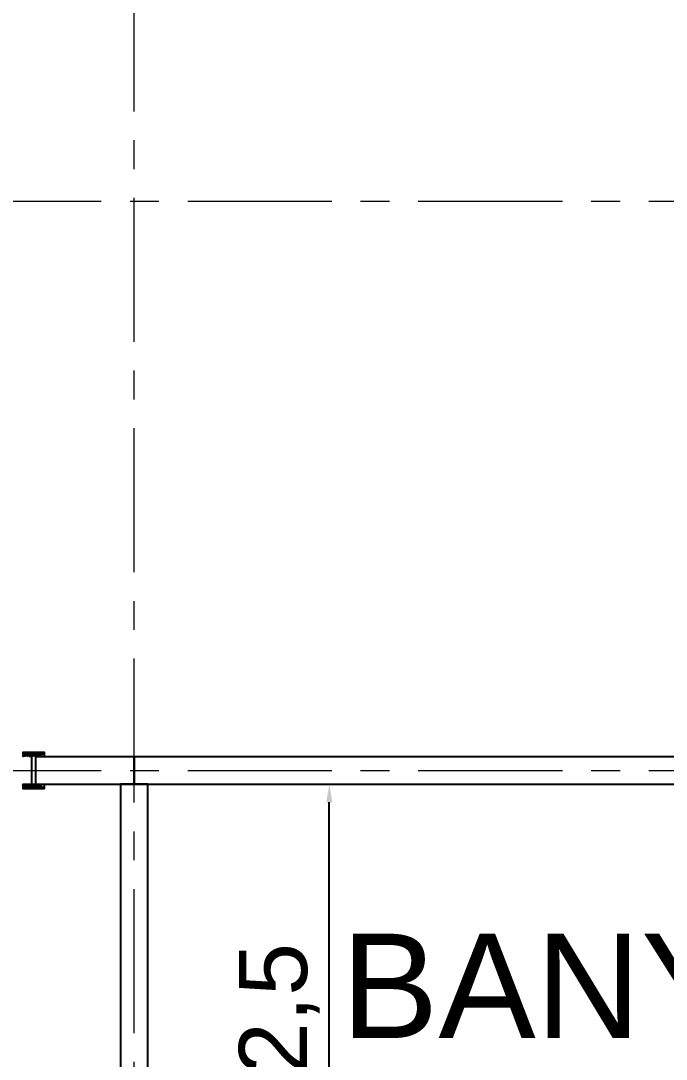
# Model space of a CAD drawing. Header units: centimetres. Extents: x -136 to 1955, y -1012 to 1233.
# Drawn here: x 487 to 629.2, y 568.8 to 797.8 of the extents above; entities that cross this region are included whole.
import ezdxf
from ezdxf.enums import TextEntityAlignment as Align

# ---------------------------------------------------------------- set-up
doc = ezdxf.new("R2010")
doc.units = ezdxf.units.CM
doc.linetypes.add('CENTER', pattern=[50.8, 31.75, -6.35, 6.35, -6.35])
doc.layers.add('AKS', color=4, linetype='CENTER', lineweight=13)
for name, color, linetype in [('IC_DUVAR_60', 30, 'Continuous'), ('IC_KAPILAR', 7, 'Continuous'), ('ODA_ADLARI', 7, 'Continuous'), ('OZEL_PANEL_OLCU_CM', 3, 'Continuous')]:
    doc.layers.add(name, color=color, linetype=linetype)
doc.styles.get("Standard").update_dxf_attribs({"font": 'Arial.ttf'})
doc.dimstyles.new('ISO-25', dxfattribs={"dimtxt": 2.5, "dimasz": 2.5, "dimexe": 1.25, "dimexo": 0.625, "dimtad": 1, "dimtxsty": 'Standard', "dimcen": 2.5, "dimadec": 0, "dimazin": 0, "dimtfac": 1, "dimtmove": 0, "dimatfit": 3, "dimfxl": 1, "dimarcsym": 0})

# ---------------------------------------------------------------- blocks, each defined once
blk = doc.blocks.new('IC_H_1255_60')
blk.add_lwpolyline([(0, 0), (125.5, 0), (125.5, 6), (0, 6)], close=True)
blk = doc.blocks.new('kaynak-ic-kapi')
at = {"color": 133, "linetype": 'Continuous', "lineweight": 25, "true_color": 0x6ec1dd}
for p, q in [((54247.47, 7919.88), (54248.32, 7919.88)), ((54248.32, 7919.59), (54247.47, 7919.59)), ((54248.6, 7919.88), (54248.04, 7919.03)), ((54248.32, 7919.31), (54248.04, 7919.59)), ((54248.32, 7919.88), (54248.32, 7919.59)), ((54248.32, 7919.31), (54248.6, 7919.31)), ((54248.32, 7919.03), (54248.6, 7919.31)), ((54249.16, 7919.03), (54248.6, 7919.88)), ((54248.6, 7919.88), (54248.6, 7919.59)), ((54248.6, 7919.88), (54248.88, 7919.88)), ((54248.6, 7919.59), (54248.88, 7919.03)), ((54249.16, 7919.88), (54248.88, 7919.59)), ((54248.88, 7919.88), (54249.45, 7919.03)), ((54249.73, 7919.59), (54248.88, 7919.59)), ((54249.16, 7919.03), (54248.88, 7919.03)), ((54249.16, 7919.88), (54249.16, 7919.88)), ((54249.16, 7919.03), (54249.73, 7919.59)), ((54249.16, 7919.03), (54249.45, 7919.03)), ((54250.01, 7919.88), (54249.45, 7919.03)), ((54250.01, 7919.88), (54249.73, 7919.59)), ((54249.73, 7919.31), (54249.73, 7919.59)), ((54249.73, 7919.31), (54250.01, 7919.31)), ((54249.73, 7919.03), (54250.01, 7919.31)), ((54250.57, 7919.03), (54250.01, 7919.88)), ((54250.01, 7919.88), (54250.01, 7919.88)), ((54250.01, 7919.88), (54250.01, 7919.59)), ((54250.01, 7919.88), (54250.29, 7919.88)), ((54250.01, 7919.59), (54250.29, 7919.03)), ((54250.29, 7919.88), (54250.86, 7919.03)), ((54250.29, 7912.83), (54250.29, 7919.03)), ((54250.57, 7919.88), (54250.57, 7919.88)), ((54250.57, 7919.88), (54250.57, 7919.59)), ((54251.42, 7919.59), (54250.57, 7919.59)), ((54250.57, 7919.03), (54250.57, 7919.03)), ((54250.57, 7919.03), (54250.86, 7919.03)), ((54250.86, 7919.03), (54251.14, 7919.59)), ((54251.7, 7919.88), (54251.14, 7919.03)), ((54251.42, 7919.31), (54251.14, 7919.59)), ((54251.42, 7919.88), (54251.42, 7919.88)), ((54251.42, 7919.88), (54251.42, 7919.59)), ((54251.7, 7919.88), (54251.42, 7919.59)), ((54251.42, 7919.59), (54251.98, 7919.03)), ((54251.42, 7919.31), (54251.7, 7919.31)), ((54251.42, 7919.03), (54251.7, 7919.31)), ((54252.27, 7919.03), (54251.7, 7919.88)), ((54251.7, 7919.88), (54252.27, 7919.88)), ((54251.7, 7919.88), (54251.98, 7919.88)), ((54251.98, 7919.88), (54251.98, 7919.88)), ((54251.98, 7919.88), (54251.98, 7919.59)), ((54251.98, 7919.88), (54252.27, 7919.03)), ((54252.27, 7919.59), (54251.98, 7919.59)), ((54251.98, 7919.03), (54251.98, 7919.03)), ((54251.98, 7919.03), (54252.27, 7919.03)), ((54252.27, 7919.03), (54252.27, 7919.03)), ((54248.32, 7912.26), (54247.47, 7912.26)), ((54247.47, 7911.98), (54248.32, 7911.98)), ((54248.6, 7911.98), (54248.04, 7912.83)), ((54248.32, 7912.26), (54248.04, 7912.26)), ((54248.32, 7912.83), (54248.6, 7912.26)), ((54248.32, 7912.26), (54248.32, 7911.98)), ((54248.32, 7912.26), (54248.6, 7912.26)), ((54249.16, 7912.83), (54248.6, 7911.98)), ((54248.6, 7912.26), (54248.88, 7912.83)), ((54249.16, 7912.83), (54248.88, 7912.83)), ((54248.88, 7911.98), (54249.45, 7912.83)), ((54249.16, 7911.98), (54248.88, 7912.26)), ((54249.73, 7912.26), (54248.88, 7912.26)), ((54249.16, 7912.83), (54249.45, 7912.83)), ((54249.16, 7912.83), (54249.73, 7912.26)), ((54249.16, 7911.98), (54249.16, 7911.98)), ((54250.01, 7911.98), (54249.45, 7912.83)), ((54249.73, 7912.83), (54250.01, 7912.26)), ((54250.01, 7911.98), (54249.73, 7912.26)), ((54249.73, 7912.26), (54249.73, 7912.26)), ((54249.73, 7912.26), (54250.01, 7912.26)), ((54250.57, 7912.83), (54250.01, 7911.98)), ((54250.01, 7912.26), (54250.29, 7912.83)), ((54250.01, 7911.98), (54250.01, 7912.26)), ((54250.01, 7911.98), (54250.01, 7911.98)), ((54250.01, 7911.98), (54250.29, 7911.98)), ((54250.29, 7911.98), (54250.86, 7912.83)), ((54250.57, 7912.83), (54250.57, 7912.83)), ((54250.57, 7912.83), (54250.86, 7912.83)), ((54250.57, 7911.98), (54250.57, 7912.26)), ((54251.42, 7912.26), (54250.57, 7912.26)), ((54250.57, 7911.98), (54250.57, 7911.98)), ((54250.86, 7912.83), (54251.14, 7912.26)), ((54251.7, 7911.98), (54251.14, 7912.83)), ((54251.42, 7912.26), (54251.14, 7912.26)), ((54251.42, 7912.26), (54251.98, 7912.83)), ((54251.42, 7912.83), (54251.7, 7912.26)), ((54251.42, 7911.98), (54251.42, 7912.26)), ((54251.7, 7911.98), (54251.42, 7912.26)), ((54251.42, 7912.26), (54251.7, 7912.26)), ((54251.42, 7911.98), (54251.42, 7911.98)), ((54252.27, 7912.83), (54251.7, 7911.98)), ((54251.7, 7911.98), (54252.27, 7911.98)), ((54251.7, 7911.98), (54251.98, 7911.98)), ((54251.98, 7912.83), (54251.98, 7912.83)), ((54251.98, 7912.83), (54252.27, 7912.83)), ((54251.98, 7911.98), (54252.27, 7912.83)), ((54251.98, 7911.98), (54251.98, 7912.26)), ((54252.27, 7912.26), (54251.98, 7912.26)), ((54251.98, 7911.98), (54251.98, 7911.98)), ((54252.27, 7912.83), (54252.27, 7912.83))]:
    blk.add_line(p, q, dxfattribs=at)
for points in [[(54247.47, 7919.03), (54247.47, 7919.88), (54252.27, 7919.88), (54252.27, 7919.03)], [(54248.6, 7919.88), (54250.01, 7919.88), (54251.42, 7919.88)], [(54248.6, 7912.26), (54248.6, 7911.98), (54248.88, 7911.98)], [(54248.6, 7911.98), (54250.01, 7911.98), (54251.42, 7911.98)]]:
    blk.add_lwpolyline(points, dxfattribs=at)
blk.add_lwpolyline([(54247.47, 7912.83), (54252.27, 7912.83), (54252.27, 7911.98), (54247.47, 7911.98)], close=True, dxfattribs=at)
blk = doc.blocks.new('IC_KAPILI_1255_60_SOL_ALT')
blk.add_lwpolyline([(0, 103.75), (6, 103.75), (6, 125.5), (0, 125.5)], close=True)
at = {"layer": 'IC_KAPILAR', "xscale": -1, "rotation": 90}
blk.add_blockref('kaynak-ic-kapi', (7918.93, 54353.22), dxfattribs=at)
blk = doc.blocks.new('IC_V_1225_60')
blk.add_lwpolyline([(0, 0), (6, 0), (6, 122.5), (0, 122.5)], close=True)
blk = doc.blocks.new('*D107')
at = {"layer": 'Defpoints', "color": 0, "transparency": 16777216}
for p in [(515, 629.5), (555, 629.5), (515, 507)]:
    blk.add_point(p, dxfattribs=at)
at = {"layer": 'OZEL_PANEL_OLCU_CM', "color": 0, "lineweight": -2, "transparency": 16777216}
for p, q in [((518, 629.5), (560, 629.5)), ((555, 511), (555, 625.5)), ((518, 507), (560, 507))]:
    blk.add_line(p, q, dxfattribs=at)
at = {"layer": 'OZEL_PANEL_OLCU_CM', "color": 0, "transparency": 16777216}
for points in [[(554.33, 625.5), (555.67, 625.5), (555, 629.5)], [(554.33, 511), (555.67, 511), (555, 507)]]:
    blk.add_solid(points, dxfattribs=at)
at = {"layer": 'OZEL_PANEL_OLCU_CM', "color": 0, "transparency": 16777216, "insert": (543.99, 568.25), "char_height": 15, "attachment_point": 5, "rotation": 90}
blk.add_mtext('122,5', dxfattribs=at)

msp = doc.modelspace()

# ---------------------------------------------------------------- linework, layer by layer
at = {"layer": 'AKS'}
for p, q in [((512, -35), (512, 1055)), ((-35, 758), (808, 758)), ((-35, 632.5), (808, 632.5))]:
    msp.add_line(p, q, dxfattribs=at)

# ---------------------------------------------------------------- block references
at = {"layer": 'IC_DUVAR_60', "rotation": 270}
msp.add_blockref('IC_KAPILI_1255_60_SOL_ALT', (386.5, 635.5), dxfattribs=at)
at = {"layer": 'IC_DUVAR_60'}
for name, p in [('IC_H_1255_60', (512, 629.5)), ('IC_V_1225_60', (509, 507))]:
    msp.add_blockref(name, p, dxfattribs=at)

# ---------------------------------------------------------------- texts
at = {"layer": 'ODA_ADLARI'}
msp.add_text('BANYO / WC', height=23, dxfattribs=at).set_placement((654, 585), align=Align.MIDDLE_CENTER)

# ---------------------------------------------------------------- dimensions: what is measured, and where the dimension line sits
at = {"layer": 'OZEL_PANEL_OLCU_CM'}
dim = msp.add_linear_dim(base=(555, 629.5), p1=(515, 507), p2=(515, 629.5), angle=90, dimstyle='ISO-25', override={"dimtxt": 15, "dimasz": 4, "dimexe": 5, "dimexo": 3, "dimgap": 2, "dimdec": 1, "dimtix": 1, "dimatfit": 1}, dxfattribs=at)
dim.commit()
dim.dimension.update_dxf_attribs({"geometry": '*D107', "text_midpoint": (543.986, 568.25)})

doc.saveas('drawing.dxf')
